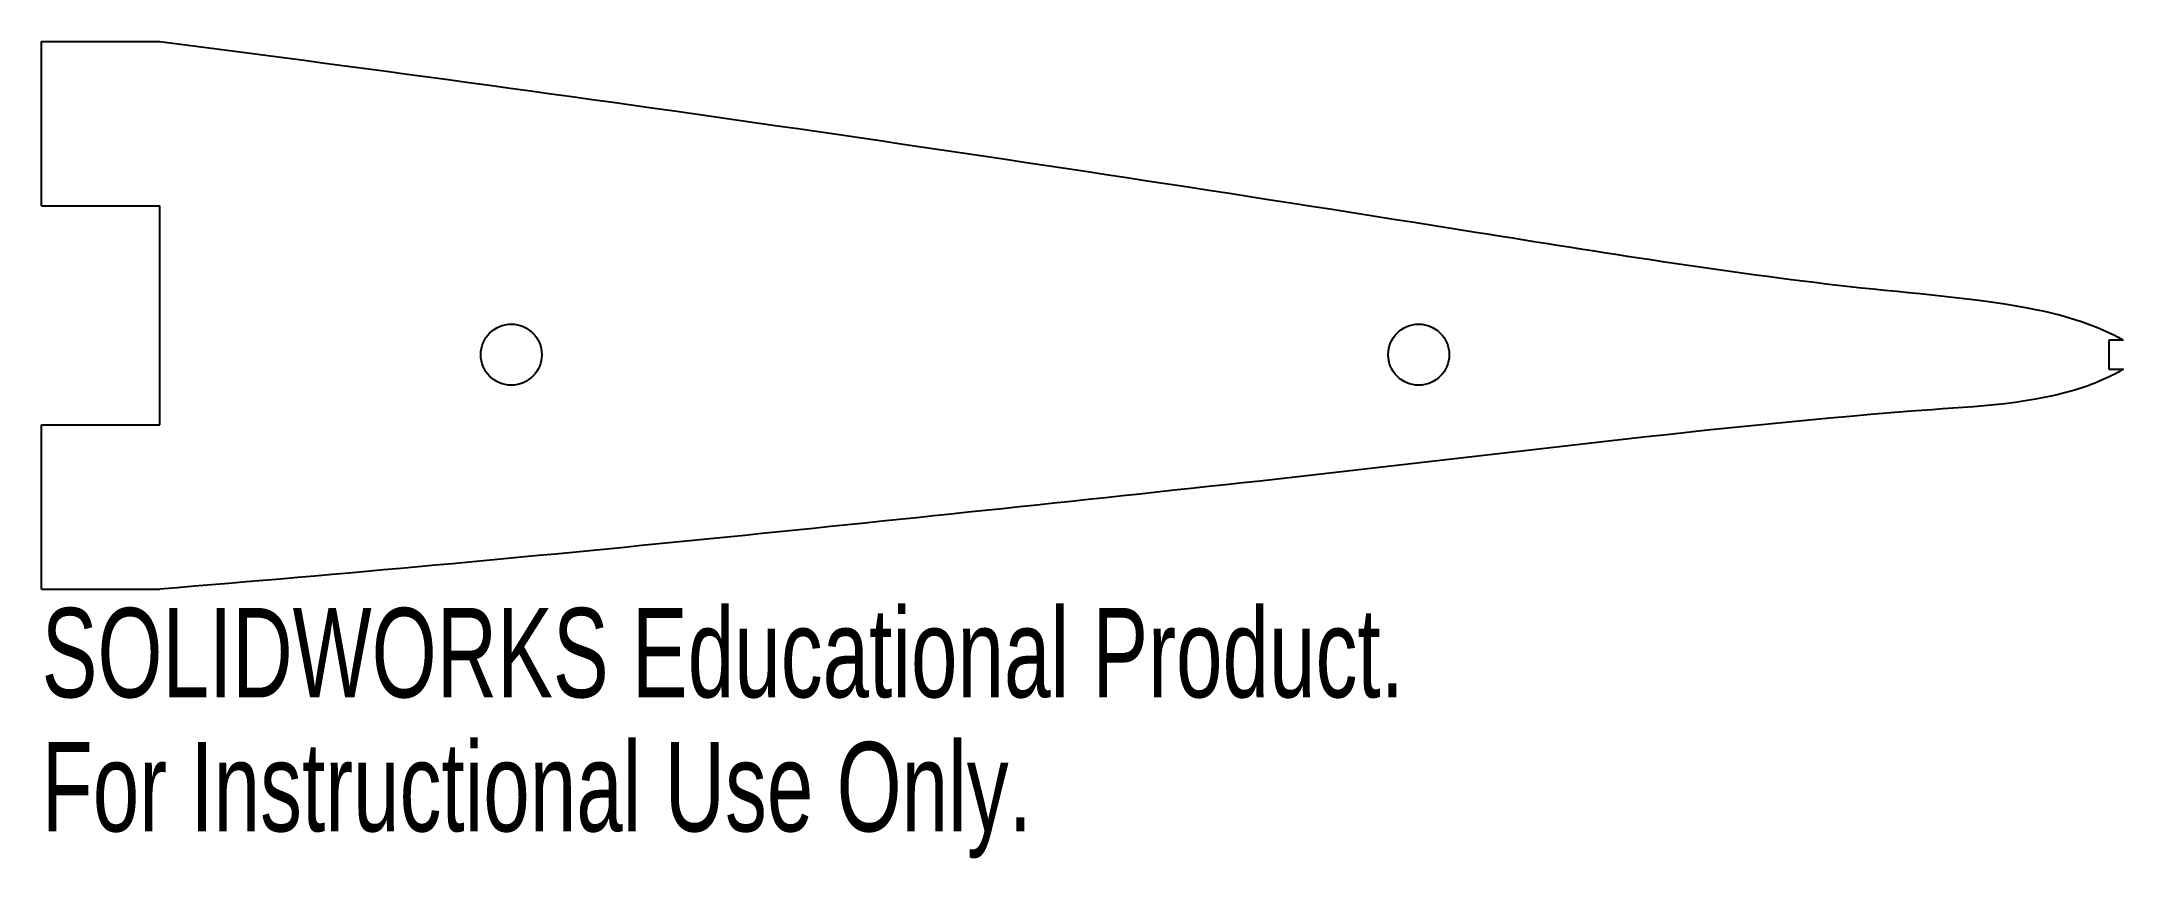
# Model space of a CAD drawing. Header units: inches. Extents: x 8.9 to 13.33, y -1.07 to 0.67.
import ezdxf

# ---------------------------------------------------------------- set-up
doc = ezdxf.new("R2010")
doc.units = ezdxf.units.IN
doc.header["$MEASUREMENT"] = 0
doc.styles.add('SLDTEXTSTYLE0', font='TXT', dxfattribs={"width": 0.7})

msp = doc.modelspace()

# ---------------------------------------------------------------- linework, layer by layer
at = {"color": 7, "linetype": 'Continuous', "lineweight": 25}
for p, q in [((8.8987, 0.6666), (9.1506, 0.6666)), ((8.8987, 0.3166), (8.8987, 0.6666)), ((8.8987, 0.3166), (9.1506, 0.3166)), ((9.1506, -0.1492), (9.1506, 0.3166)), ((13.3312, 0.0312), (13.3005, 0.0312)), ((13.3005, 0.0312), (13.3005, -0.0312)), ((13.3005, -0.0312), (13.3317, -0.0312)), ((8.8987, -0.1492), (9.1506, -0.1492)), ((8.8987, -0.4992), (8.8987, -0.1492)), ((8.8987, -0.4992), (9.1506, -0.4992))]:
    msp.add_line(p, q, dxfattribs=at)
for centre in [(9.8987, 0), (11.8312, 0)]:
    msp.add_circle(centre, 0.065, dxfattribs=at)
for points, knots in [([(9.1506, 0.6666), (10.0867, 0.5472), (11.0205, 0.41), (11.9524, 0.2611), (12.2173, 0.2188), (12.4823, 0.1755), (12.7489, 0.1453), (12.8822, 0.1302), (13.0168, 0.1224), (13.1483, 0.0955), (13.2116, 0.0826), (13.2751, 0.0634), (13.3312, 0.0312)], [0.0098763, 0.0098763, 0.0098763, 0.0098763, 0.0817842, 0.0817842, 0.0817842, 0.1022276, 0.1022276, 0.1022276, 0.1124444, 0.1124444, 0.1124444, 0.1174028, 0.1174028, 0.1174028, 0.1174028]), ([(13.3317, -0.0312), (13.3, -0.0497), (13.2657, -0.0641), (13.2305, -0.0747), (13.1178, -0.1088), (12.9976, -0.111), (12.8801, -0.1204), (12.4166, -0.1571), (11.9554, -0.2189), (11.4932, -0.269), (10.7131, -0.3537), (9.9326, -0.436), (9.1506, -0.4992)], [0.1197793, 0.1197793, 0.1197793, 0.1197793, 0.1226146, 0.1226146, 0.1226146, 0.1317769, 0.1317769, 0.1317769, 0.1679136, 0.1679136, 0.1679136, 0.2288975, 0.2288975, 0.2288975, 0.2288975])]:
    msp.add_open_spline(points, degree=3, knots=knots, dxfattribs=at)

# ---------------------------------------------------------------- texts
at = {"color": 7, "linetype": 'Continuous', "char_height": 0.1903, "attachment_point": 1, "style": 'SLDTEXTSTYLE0'}
for s, insert in [('SOLIDWORKS Educational Product.', (8.8987, -0.5394)), ('For Instructional Use Only.', (8.8987, -0.8248))]:
    msp.add_mtext(s, dxfattribs=dict(at, insert=insert))

doc.saveas('drawing.dxf')
